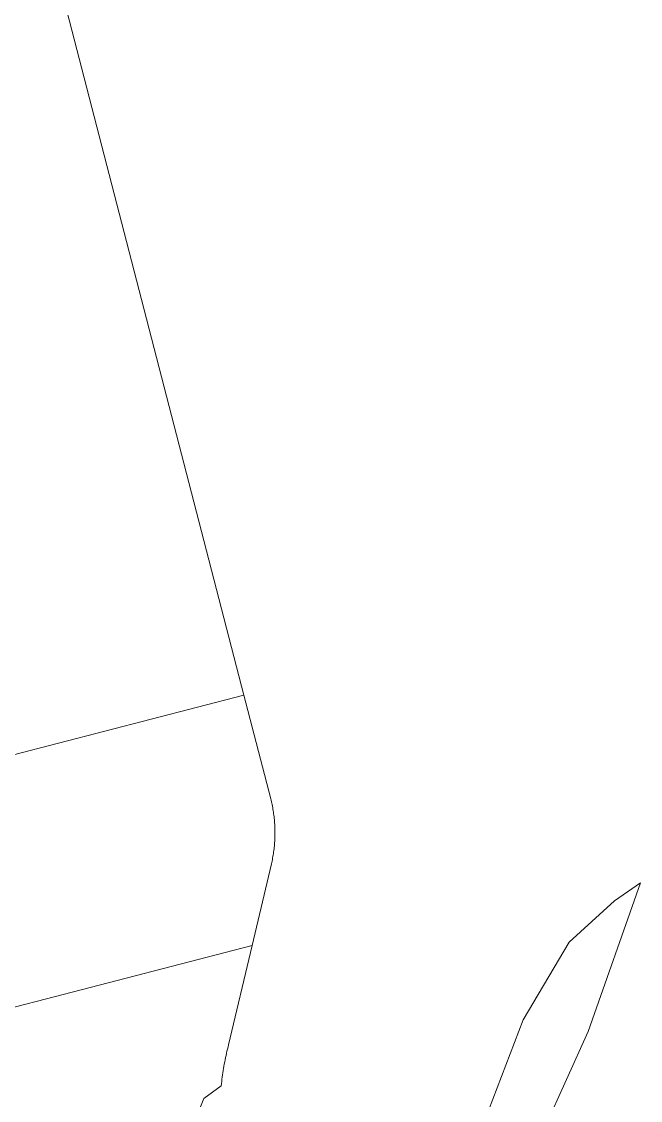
# Model space of a CAD drawing. Header units: metres. Extents: x 300545 to 301772, y 6244522 to 6246099.
# Drawn here: x 301498.4 to 301771.8, y 6245055.9 to 6245532.7 of the extents above; entities that cross this region are included whole.
import ezdxf

# ---------------------------------------------------------------- set-up
doc = ezdxf.new("R2010")
doc.units = ezdxf.units.M
doc.layers.add('Cadastre Land Parcels_SP_EXT', color=9, linetype='Continuous', lineweight=5)

msp = doc.modelspace()

# ---------------------------------------------------------------- linework, layer by layer
at = {"layer": 'Cadastre Land Parcels_SP_EXT', "linetype": 'Continuous'}
for points in [[(301371.25, 6245176.73), (301596.56, 6245235.05), (301458.66, 6245767.73)], [(301404.71, 6245073.76), (301600.2, 6245124.37), (301600.2, 6245124.37), (301608.72, 6245160.39), (301608.87, 6245161.05), (301609.02, 6245161.71), (301609.15, 6245162.38), (301609.28, 6245163.05), (301609.4, 6245163.71), (301609.52, 6245164.38), (301609.62, 6245165.05), (301609.72, 6245165.72), (301609.81, 6245166.4), (301609.89, 6245167.07), (301609.97, 6245167.74), (301610.04, 6245168.42), (301610.1, 6245169.09), (301610.15, 6245169.77), (301610.2, 6245170.45), (301610.24, 6245171.12), (301610.27, 6245171.8), (301610.29, 6245172.48), (301610.3, 6245173.16), (301610.31, 6245173.84), (301610.31, 6245174.51), (301610.31, 6245175.19), (301610.29, 6245175.87), (301610.27, 6245176.55), (301610.24, 6245177.22), (301610.2, 6245177.9), (301610.16, 6245178.57), (301610.1, 6245179.25), (301610.04, 6245179.92), (301609.98, 6245180.6), (301609.9, 6245181.27), (301609.82, 6245181.94), (301609.73, 6245182.61), (301609.63, 6245183.28), (301609.53, 6245183.95), (301609.42, 6245184.62), (301609.3, 6245185.28), (301609.17, 6245185.95), (301609.03, 6245186.61), (301608.89, 6245187.27), (301608.74, 6245187.93), (301608.58, 6245188.59), (301608.42, 6245189.24), (301596.56, 6245235.05), (301371.25, 6245176.73)], [(301719.92, 6245022.8), (301748.73, 6245086.33), (301771.76, 6245152.04), (301760.27, 6245144.11), (301740.22, 6245125.78), (301720.02, 6245091.5), (301693.21, 6245021.33)], [(301577.4, 6245053.03), (301578.83, 6245056.73), (301586.57, 6245062.36), (301586.67, 6245063.33), (301586.78, 6245064.29), (301586.89, 6245065.25), (301587.02, 6245066.21), (301587.15, 6245067.18), (301587.29, 6245068.14), (301587.44, 6245069.1), (301587.6, 6245070.05), (301587.76, 6245071.01), (301587.93, 6245071.97), (301588.11, 6245072.92), (301588.3, 6245073.88), (301588.49, 6245074.83), (301588.7, 6245075.78), (301588.91, 6245076.72), (301589.12, 6245077.67), (301589.35, 6245078.62), (301589.58, 6245079.56), (301589.82, 6245080.5), (301600.2, 6245124.37), (301404.71, 6245073.76)]]:
    msp.add_lwpolyline(points, dxfattribs=at)

doc.saveas('drawing.dxf')
